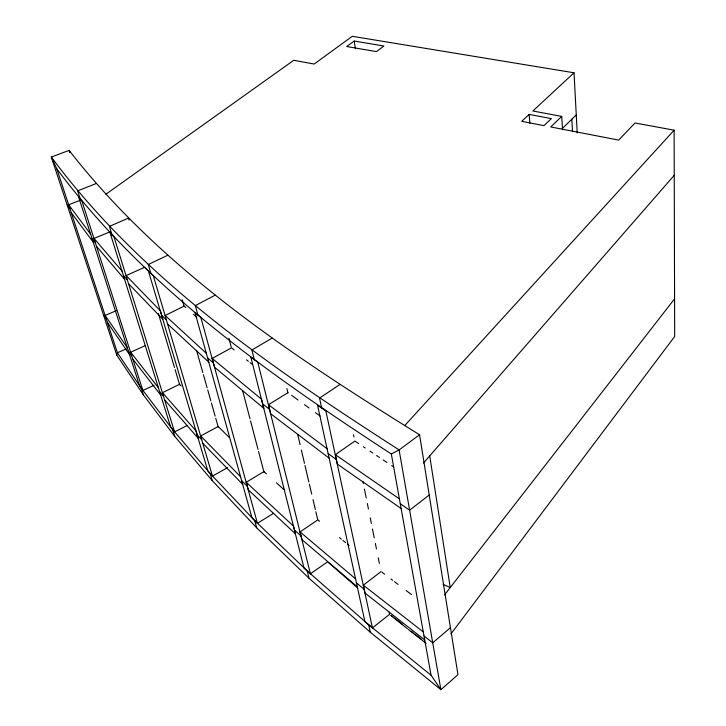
<?xml version="1.0" encoding="UTF-8"?>
<svg xmlns="http://www.w3.org/2000/svg" width="726" height="726" viewBox="0 0 726 726"><rect width="100%" height="100%" fill="white"/><g stroke="black" fill="none" stroke-linecap="round" stroke-linejoin="round"><path stroke-width="1.09" d="M116.768 355.141L117.403 352.745L56.791 168.804L51.319 157.052L69.088 150.391C162.633 270.308 291.843 355.413 419.574 434.783L457.961 674.663L440.9 689.7L370.287 632.237L309.013 578.25L256.677 527.784L212.237 480.585L174.748 436.38L143.412 394.935L116.768 355.141L51.319 157.052C142.777 280.064 271.705 367.973 399.109 449.92L440.9 689.7L431.053 675.216L368.663 624.75L307.171 570.881L254.69 520.56L210.141 473.515L172.597 429.465L141.234 388.183L117.403 352.745L126.288 348.897M450.937 633.934L674.681 336.474L674.118 130.181L635.032 122.993L618.652 140.082L550.735 126.95L561.724 116.396L532.857 110.996L574.03 72.791L352.291 36.3L314.167 64.042L293.758 60.294L105.878 194.25M444.493 594.939L674.581 298.822M423.512 463.016L674.236 175.302M404.709 425.608L674.118 130.181M562.196 128.611L576.272 114.917M529.163 114.418L521.704 121.333L543.955 125.634L551.343 118.61L529.163 114.418L529.844 123.248M450.447 627.691L432.723 642.809L424.011 635.985M372.429 627.917L325.874 410.97L317.561 405.253L364.915 621.592L372.429 627.917L389.581 614.314L389.136 612.1M429.211 495.014L409.609 510.197L400.262 503.708M424.737 640.005L365.06 593.133L363.354 585.183L381.086 571.534M419.574 434.783L399.109 449.92L391.332 453.977C268.602 373.99 145.3 287.496 56.791 168.804M354.188 41.046L346.701 46.528L376.458 51.61L383.882 46.001L354.188 41.046L355.431 48.751M310.401 573.839L257.83 362.347L250.842 357.083L303.967 567.941L310.401 573.839L327.626 561.797M401.124 508.518L337.372 464.105L335.348 454.694L354.905 441.063L358.671 443.577M357.41 586.88L302.007 539.699L300.074 531.913L317.861 519.843L319.594 521.268M339.804 384.571L319.522 398.075L321.7 408.112M257.44 523.328L200.83 317.425L195.004 312.552L251.958 517.81L257.44 523.328L273.638 513.255M329.25 458.206L270.725 413.838L268.457 404.7L287.977 392.684M246.241 482.273L293.522 526.105L295.482 533.882L248.337 489.887L246.241 482.273L263.928 471.591L266.424 473.833M272.096 338.125L251.895 350.005L254.318 359.706M212.464 476.093L153.358 275.826L148.521 271.306L207.836 470.938L212.464 476.093L227.537 467.689M212.201 358.417L261.578 399.273L263.874 408.384L214.642 367.283L212.201 358.417L231.512 347.818L234.171 349.941M215.259 295.128L195.312 305.61L197.899 314.984M174.549 431.879L114.118 237.211L110.143 233.01L170.655 427.051L174.549 431.879L187.29 425.463M167.797 255.234L148.249 264.509L150.935 273.566M142.859 390.452L82.002 201.284L78.762 197.381L139.619 385.923L142.859 390.452L154.057 385.306M145.391 345.594L130.635 352.183L158.558 387.947M116.233 310.728L105.107 315.42L127.386 347.763M110.043 231.83L94.035 238.409L122.159 271.234M96.141 183.551L77.655 190.884L80.377 199.332M79.896 200.412L68.652 204.786L90.786 234.362M443.159 584.403L450.238 587.543L429.719 455.892M363.39 446.726L365.269 447.987M369.988 451.136L372.819 453.024M376.585 455.538L379.417 457.425M383.183 459.948L386.958 462.462M391.668 465.611L393.556 466.872M335.348 454.694L399.391 498.88M328.143 453.587L336.283 459.476M291.643 395.352L298.068 400.017M304.484 404.681L309.076 408.012M315.492 412.677L320.084 416.007M268.457 404.7L327.19 448.822M381.976 572.215L384.662 574.248M390.924 578.994L392.712 580.355M394.508 581.707L398.084 584.421M406.133 590.528L411.506 594.594M363.354 585.183L423.285 631.938M408.266 629.415L426.089 643.336M391.06 615.358L392.82 616.737M394.581 618.125L402.485 624.351M411.279 631.266L413.04 632.645M414.791 634.034L420.944 638.871M262.64 403.901L269.509 409.337M246.541 359.833L248.31 361.249M250.08 362.655L251.849 364.071M390.887 615.394L407.395 628.716M356.466 582.978L364.125 589.231M339.541 537.657L341.274 539.082M343.008 540.507L345.612 542.64M347.346 544.064L349.079 545.489M300.074 531.913L355.667 578.949M357.619 587.888L328.579 562.659M207.572 357.873L213.335 362.909M185.829 307.615L184.141 306.109L165.165 315.492L206.438 353.399M193.461 314.367L196.846 317.371M294.42 530.062L300.963 535.87M276.379 482.799L283.857 489.515M167.697 324.077L208.879 362.22M161.553 315.157L166.354 319.839M241.667 480.721L247.212 486.139M149.483 272.041L144.655 267.259L126.124 275.581L160.364 310.819L162.905 319.376L128.711 283.893M229.407 437.633L218.163 426.498L200.712 435.954L240.687 476.864M202.908 443.395L242.793 484.46M197.055 434.665L201.737 439.72M123.366 275.426L127.331 279.791M181.101 385.933L179.594 384.281L162.47 392.675L196.029 430.899L198.234 438.322L164.72 399.935M96.631 246.459L124.745 279.519M159.611 391.613L163.522 396.351M92.011 238.409L95.251 242.475M132.912 359.261L160.809 395.189M67.146 204.95L69.941 208.698M71.221 212.591L93.382 242.384M128.457 351.33L131.696 355.767M103.428 314.775L106.25 318.877M107.384 322.326L129.664 354.823M69.995 152.333L69.088 150.391L69.769 152.514M141.234 388.183L143.412 394.935M112.122 235.106L109.399 226.367L128.448 218.136L129.028 220.078M172.597 429.465L174.748 436.38M158.377 313.532L174.476 367.465M175.12 369.616L179.631 384.716M210.141 473.515L212.237 480.585M182.235 299.729L184.05 306.163M196.655 350.749L202.817 372.538M203.434 374.716L207.128 387.784M207.745 389.962L210.821 400.861M211.438 403.039L215.132 416.107M215.749 418.285L218.217 426.997M254.69 520.56L256.677 527.784M228.908 338.243L231.167 346.901M242.575 390.452L249.998 418.793M250.57 420.971L257.993 449.303M258.565 451.49L263.992 472.19M307.171 570.881L309.013 578.25M286.906 388.591L287.932 392.957M297.751 434.72L300.083 444.611M301.372 450.111L304.475 463.315M304.993 465.511L308.868 482.01M309.385 484.215L311.717 494.107M313.006 499.606L315.338 509.507M315.855 511.712L317.661 519.408M368.663 624.75L370.287 632.237M353.553 434.829L353.998 437.025M362.882 481.32L363.327 483.543M364.443 489.088L366.222 497.954M367.338 503.499L368.454 509.044M370.233 517.919L371.34 523.464M372.456 529.009L374.235 537.875M375.351 543.42L376.467 548.965M378.246 557.84L379.353 563.385M391.332 453.977L431.053 675.216M561.724 116.396L562.541 129.773M571.834 119.227L572.524 131.678M574.03 72.791L577.224 132.985"/></g></svg>
